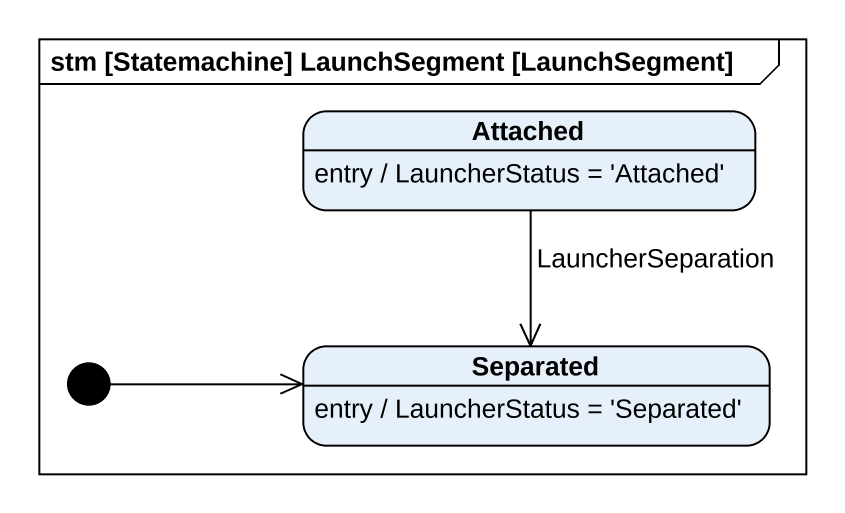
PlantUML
@startuml
mainframe stm [Statemachine] LaunchSegment [LaunchSegment]
hide empty description
state Attached
Attached : entry / LauncherStatus = 'Attached'
state Separated
Separated : entry / LauncherStatus = 'Separated'
[*] -right-> Separated
Attached --> Separated : LauncherSeparation
@enduml
